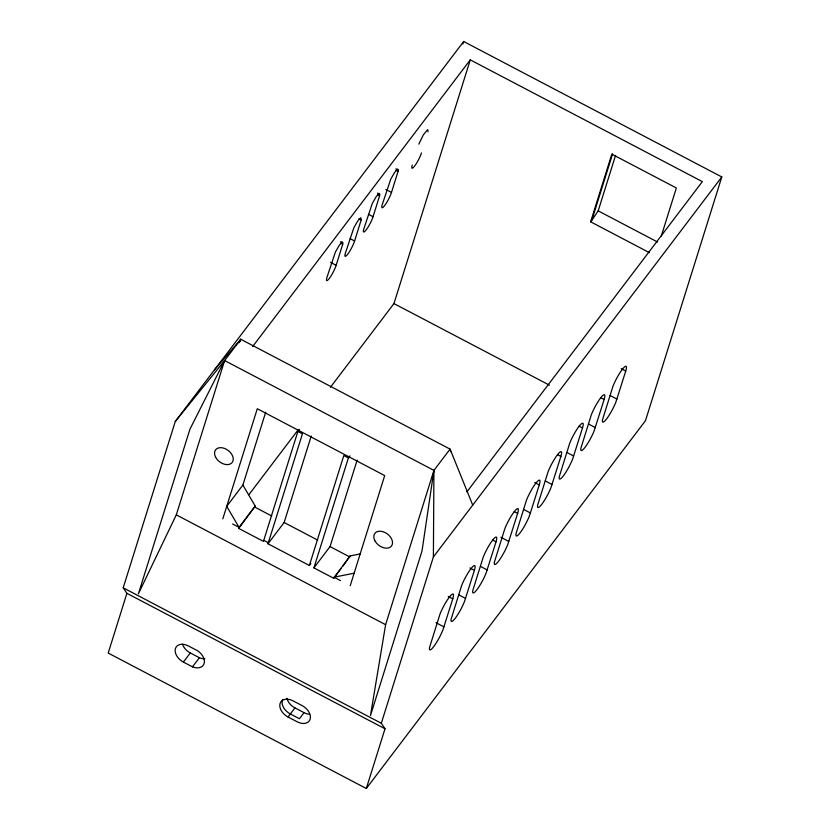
<?xml version="1.0" encoding="UTF-8"?>
<svg xmlns="http://www.w3.org/2000/svg" width="830" height="830" viewBox="0 0 830 830"><rect width="100%" height="100%" fill="white"/><g stroke="black" fill="none" stroke-linecap="round" stroke-linejoin="round"><path stroke-width="1.25" d="M385.016 728.771L381.312 723.262L433.395 556.92L433.924 470.382L450.078 449.113L240.762 339.273L214.493 369.817L175.275 421.474L123.193 587.816L126.897 593.326L385.016 728.771L366.31 788.5L108.201 653.054L126.897 593.326M433.924 470.382L422.014 550.954L370.46 715.616L385.608 624.689L433.924 470.382L224.608 360.552L175.275 421.474M342.738 244.165L342.334 241.997L339.304 245.244L335.413 252.009L326.927 277.459A10.437 1.826 -62.3 0 0 329.334 278.403A10.437 1.826 -62.3 0 0 336.15 265.31L342.738 244.165L340.476 242.983M361.185 219.877L360.791 217.699L357.761 220.946L353.87 227.71L345.373 253.16A10.437 1.826 -62.3 0 0 347.791 254.105A10.437 1.826 -62.3 0 0 354.597 241.011L361.185 219.877L358.934 218.684M379.642 195.579L379.237 193.4L376.208 196.648L372.317 203.412L363.831 228.862A10.437 1.826 -62.3 0 0 366.238 229.806A10.437 1.826 -62.3 0 0 373.054 216.713L379.642 195.579L377.38 194.396M398.089 171.281L397.695 169.113L394.665 172.35L390.774 179.114L382.277 204.564A10.437 1.826 -62.3 0 0 384.695 205.508A10.437 1.826 -62.3 0 0 391.501 192.415L398.089 171.281L395.837 170.098M428.062 131.794L427.658 129.615L423.31 134.896L418.818 144.15M452.775 598.814L453.377 596.407A15.656 2.729 -62.3 0 0 449.134 597.413A15.656 2.729 -62.3 0 0 440.004 614.024L429.525 647.525A15.656 2.729 -62.3 0 0 433.768 646.529A15.656 2.729 -62.3 0 0 442.898 629.928L452.775 598.814L448.252 596.438M474.397 570.335L474.999 567.928A15.656 2.729 -62.3 0 0 470.755 568.944A15.656 2.729 -62.3 0 0 461.625 585.544L451.147 619.056A15.656 2.729 -62.3 0 0 455.39 618.06A15.656 2.729 -62.3 0 0 464.52 601.449L474.397 570.335L469.873 567.969M496.018 541.865L496.62 539.459A15.656 2.729 -62.3 0 0 492.377 540.465A15.656 2.729 -62.3 0 0 483.247 557.075L472.768 590.576A15.656 2.729 -62.3 0 0 477.011 589.58A15.656 2.729 -62.3 0 0 486.141 572.98L496.018 541.865L492.615 540.081M517.64 513.386L518.242 510.979A15.656 2.729 -62.3 0 0 513.998 511.996A15.656 2.729 -62.3 0 0 504.868 528.596L494.4 562.107A15.656 2.729 -62.3 0 0 498.633 561.111A15.656 2.729 -62.3 0 0 507.763 544.501L517.64 513.386L514.237 511.612M539.261 484.917L539.863 482.51A15.656 2.729 -62.3 0 0 535.62 483.517A15.656 2.729 -62.3 0 0 526.49 500.127L516.021 533.638A15.656 2.729 -62.3 0 0 520.254 532.632A15.656 2.729 -62.3 0 0 529.384 516.032L539.261 484.917L534.728 482.541M560.883 456.448L561.485 454.041A15.656 2.729 -62.3 0 0 557.241 455.048A15.656 2.729 -62.3 0 0 548.111 471.658L537.643 505.159A15.656 2.729 -62.3 0 0 541.876 504.163A15.656 2.729 -62.3 0 0 551.006 487.563L560.883 456.448L557.48 454.664M582.504 427.969L583.106 425.562A15.656 2.729 -62.3 0 0 578.863 426.579A15.656 2.729 -62.3 0 0 569.733 443.179L559.264 476.69A15.656 2.729 -62.3 0 0 563.497 475.694A15.656 2.729 -62.3 0 0 572.627 459.083L582.504 427.969L579.101 426.184M604.126 399.5L604.728 397.093A15.656 2.729 -62.3 0 0 600.484 398.099A15.656 2.729 -62.3 0 0 591.354 414.71L580.886 448.21A15.656 2.729 -62.3 0 0 585.119 447.214A15.656 2.729 -62.3 0 0 594.249 430.614L604.126 399.5L600.723 397.715M625.747 371.02L626.349 368.613A15.656 2.729 -62.3 0 0 622.106 369.63A15.656 2.729 -62.3 0 0 612.976 386.23L602.507 419.741A15.656 2.729 -62.3 0 0 606.74 418.745A15.656 2.729 -62.3 0 0 615.87 402.135L625.747 371.02L621.203 368.645M224.608 360.552L189.946 429.172L138.392 593.834L176.292 514.849L224.608 360.552L240.762 339.273L239.995 341.711M222.814 518.854L257.29 408.733L384.705 475.59L350.229 585.7M299.433 429.38L297.887 431.403L263.442 541.378L238.708 528.42L239.04 527.372L226.725 506.342L242.879 485.073L265.704 412.168M238.708 528.42L255.194 506.093L242.879 485.073M310.897 563.456L309.362 565.479L267.986 543.775L302.442 433.8L297.887 431.403M267.986 543.775L284.14 522.506L311.229 436.009M462.891 43.969L463.669 41.5L721.799 176.946L645.481 420.686L366.31 788.5M309.362 565.479L343.827 455.535L348.382 457.921L313.916 567.865L333.67 578.24L341.358 568.114M330.464 387.237L393.96 303.583L470.268 59.853L702.346 181.625L466.854 491.941M313.916 567.865L330.039 546.586L357.149 460.121M333.67 578.24L350.146 555.913L360.22 553.921M342.894 566.091L350.146 555.913M649.496 252.704L590.638 221.818L611.835 154.141L676.357 187.985L661.323 235.979M590.638 221.818L591.8 220.303L612.602 153.851M591.8 220.303L598.191 210.862L615.528 155.48M239.03 342.707L240.762 339.273M288.031 717.006A12.004 8.186 37.1 0 1 280.084 703.456A12.004 8.186 37.1 0 1 293.083 700.873L302.182 705.645A12.004 8.186 37.2 0 1 310.13 719.205A12.004 8.186 37.2 0 1 297.13 721.778L288.031 717.006L294.951 707.897A12.004 8.186 37.1 0 1 286.931 698.3M214.493 369.817L463.669 41.5M252.631 346.567L470.268 59.853M248.938 494.649L298.323 429.587M255.194 506.093L239.04 527.372L232.608 523.989M183.378 662.081A12.004 8.186 37.2 0 1 175.431 648.531A12.004 8.186 37.2 0 1 188.431 645.958L197.53 650.72A12.118 8.269 37.3 0 1 204.107 663.575A12.118 8.269 37.3 0 1 192.477 666.853L183.378 662.081L190.298 652.971A12.004 8.186 37.2 0 1 182.496 644.173M348.382 457.921L349.918 455.898M192.477 666.853L199.407 657.734A12.118 8.269 37.3 0 0 204.875 658.74M433.395 556.92L721.799 176.946M309.632 714.329A12.004 8.186 37.2 0 1 304.06 712.659L299.433 718.739L290.334 713.966A12.004 8.186 37.1 0 1 282.791 699.451M354.14 573.198L334.002 577.192L340.435 580.564M598.191 210.862L657.547 242.028M396.045 168.781L398.307 169.963M385.857 189.458L391.501 192.415M377.588 193.079L379.85 194.262M368.541 214.348L373.054 216.713M350.084 238.646L354.597 241.011M340.694 241.675L342.946 242.858M610.133 395.526L616.949 399.095M330.506 262.342L336.15 265.31M393.96 303.583L549.439 385.162M588.522 424.006L595.328 427.575M566.911 452.475L573.706 456.044M545.289 480.954L552.085 484.523M523.657 509.423L530.463 512.992M500.905 537.301L508.842 541.461M480.425 566.371L487.22 569.94M458.814 594.851L465.599 598.409M254.862 507.14L271.721 515.99M284.14 522.506L317.662 540.102M330.039 546.586L349.814 556.972M436.061 622.739L443.977 626.889M263.774 540.33L268.318 542.716M176.292 514.849L385.608 624.689M123.193 587.816L381.312 723.262M190.298 652.971L199.407 657.734M294.951 707.897L304.06 712.659M472.727 505.117L450.078 449.113L450.649 451.613M421.474 152.928A10.437 1.826 -62.3 0 1 414.658 166.021A10.437 1.826 -62.3 0 1 412.251 165.077M375.191 541.285A10.437 7.117 37.2 0 0 391.397 546.13A10.437 7.117 37.2 0 0 382.941 531.688A10.437 7.117 37.2 0 0 375.191 541.285M215.613 457.174A10.437 7.117 37.2 0 0 231.809 462.922A10.437 7.117 37.2 0 0 224.287 448.335A10.437 7.117 37.2 0 0 215.613 457.174"/></g></svg>
